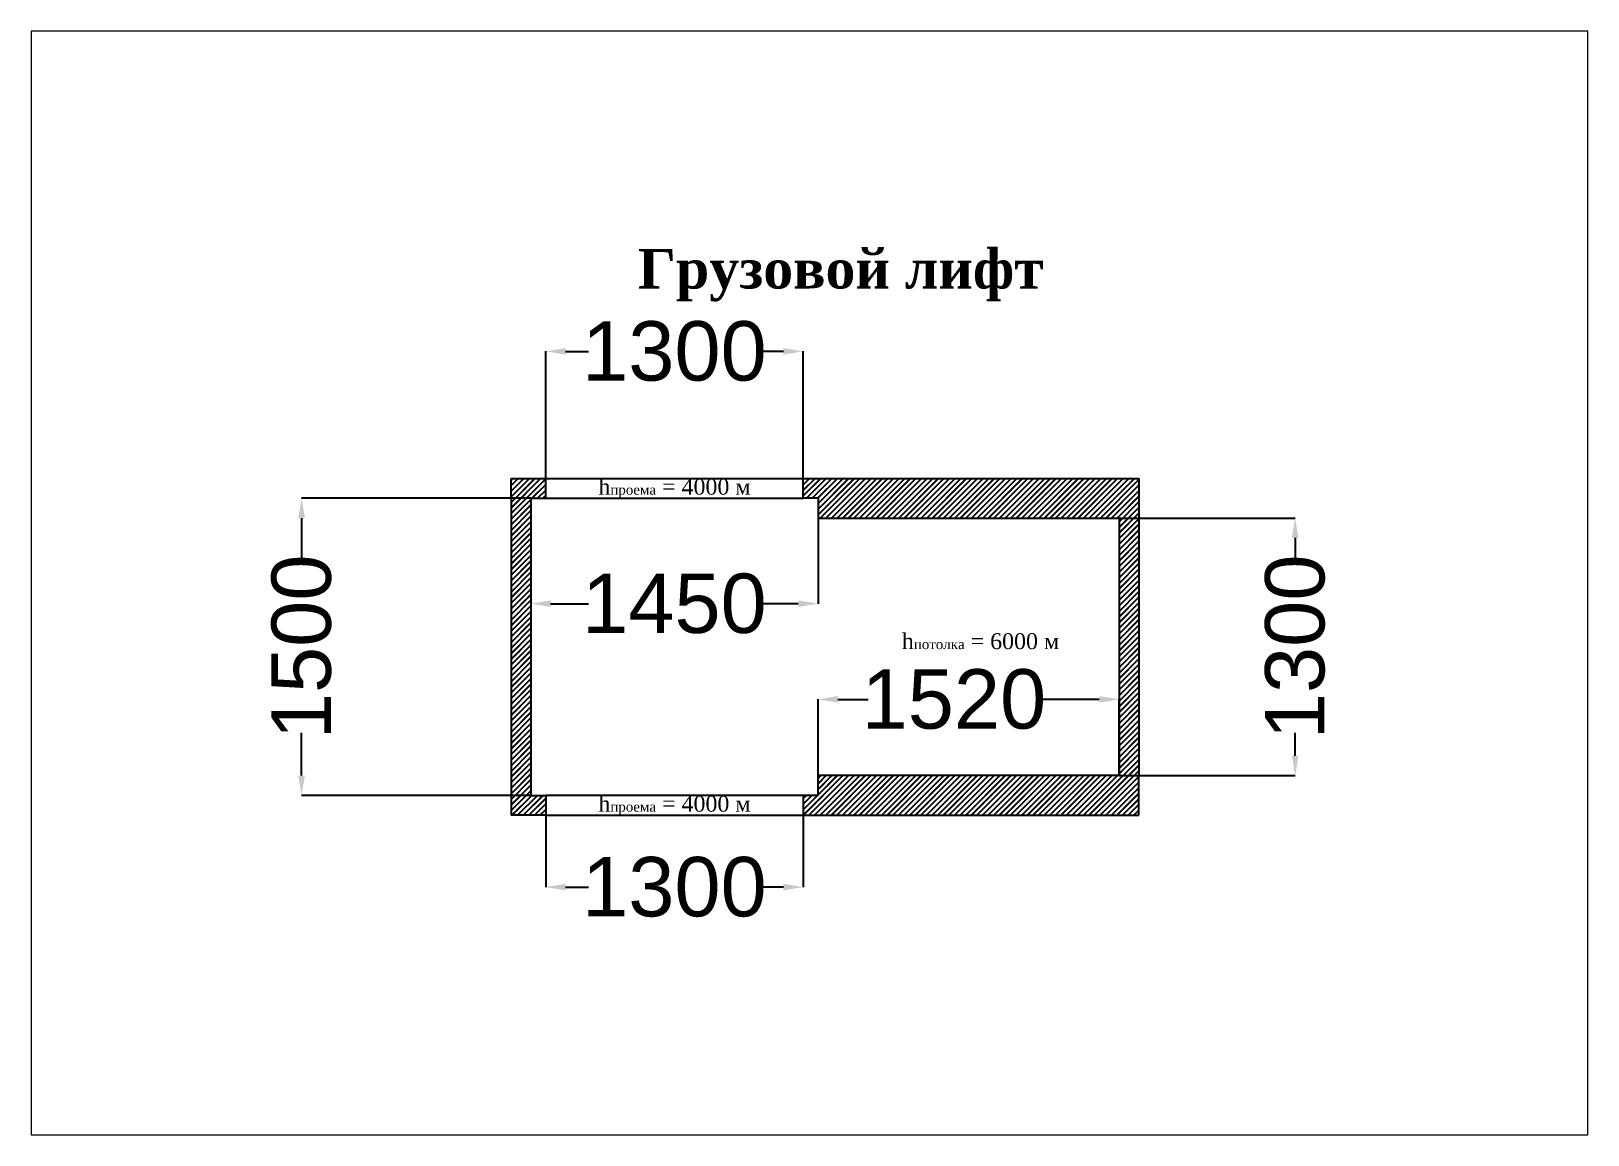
# Paper-space layout 'Лифт' of a CAD drawing. Header units: millimetres. Extents: x -23 to 282, y -13 to 203.
# The model-space entities are those that its viewports show. They can reach past a viewport. Long polylines and large blocks are cut down to what shows.
import ezdxf

# ---------------------------------------------------------------- set-up
doc = ezdxf.new("R2010")
doc.units = ezdxf.units.MM
for name, color, linetype in [('Декорации', 10, 'Continuous'), ('Декорация', 80, 'Continuous'), ('Лифт', 7, 'Continuous'), ('Моторы', 7, 'Continuous')]:
    doc.layers.add(name, color=color, linetype=linetype)
doc.styles.get("Standard").update_dxf_attribs({"font": 'arial.ttf', "height": 300})
doc.dimstyles.new('Размеры', dxfattribs={"dimtxt": 300, "dimasz": 100, "dimexe": 0.18, "dimexo": 0.0625, "dimgap": 0.09, "dimtad": 0, "dimdec": 0, "dimzin": 0, "dimdsep": 46, "dimtxsty": 'Standard', "dimcen": 0.09, "dimclrd": 250, "dimclre": 250, "dimclrt": 250, "dimadec": 0, "dimazin": 0, "dimtfac": 1, "dimtdec": 0, "dimtofl": 0, "dimtmove": 0, "dimatfit": 3, "dimfxl": 1, "dimtfillclr": 250, "dimtolj": 1, "dimtzin": 0, "dimarcsym": 0})
pattern_1 = [(45, (5537.553, 5239.257), (-14.1421356, 14.1421356), []), (45, (5537.953, 5239.257), (-14.1421356, 14.1421356), [])]

# ---------------------------------------------------------------- blocks, each defined once
blk = doc.blocks.new('*D46')
at = {"layer": 'Defpoints', "color": 0, "lineweight": 13, "transparency": 16777216}
for p in [(124236.5, 68972.2), (124236.5, 67672.2), (125125.7, 67672.2)]:
    blk.add_point(p, dxfattribs=at)
at = {"layer": 'Декорации', "color": 250, "lineweight": -2, "transparency": 16777216}
for p, q in [((124236.6, 68972.2), (125125.9, 68972.2)), ((125125.7, 68872.2), (125125.7, 68755.6)), ((125125.7, 67772.2), (125125.7, 67888.7)), ((124236.6, 67672.2), (125125.9, 67672.2))]:
    blk.add_line(p, q, dxfattribs=at)
at = {"layer": 'Декорации', "color": 250, "lineweight": 13, "transparency": 16777216}
for points in [[(125109, 68872.2), (125142.4, 68872.2), (125125.7, 68972.2)], [(125109, 67772.2), (125142.4, 67772.2), (125125.7, 67672.2)]]:
    blk.add_solid(points, dxfattribs=at)
at = {"layer": 'Декорации', "color": 250, "lineweight": 13, "transparency": 16777216, "insert": (125125.7, 68322.2), "char_height": 300, "attachment_point": 5, "rotation": 90}
blk.add_mtext('\\A1;1300', dxfattribs=at)
blk = doc.blocks.new('*D47')
at = {"layer": 'Defpoints', "color": 0, "lineweight": 13, "transparency": 16777216}
for p in [(124236.5, 68057.1), (122716.5, 67672.2), (124236.5, 67672.2)]:
    blk.add_point(p, dxfattribs=at)
at = {"layer": 'Декорации', "color": 250, "lineweight": -2, "transparency": 16777216}
for p, q in [((122716.5, 67672.2), (122716.5, 68057.3)), ((122816.5, 68057.1), (122969.1, 68057.1)), ((124136.5, 68057.1), (123835.9, 68057.1)), ((124236.5, 67672.2), (124236.5, 68057.3))]:
    blk.add_line(p, q, dxfattribs=at)
at = {"layer": 'Декорации', "color": 250, "lineweight": 13, "transparency": 16777216}
for points in [[(122816.5, 68073.8), (122816.5, 68040.5), (122716.5, 68057.1)], [(124136.5, 68073.8), (124136.5, 68040.5), (124236.5, 68057.1)]]:
    blk.add_solid(points, dxfattribs=at)
at = {"layer": 'Декорации', "color": 250, "lineweight": 13, "transparency": 16777216, "insert": (123402.5, 68057.1), "char_height": 300, "attachment_point": 5}
blk.add_mtext('\\A1;1520', dxfattribs=at)
blk = doc.blocks.new('*D48')
at = {"layer": 'Defpoints', "color": 0, "lineweight": 13, "transparency": 16777216}
for p in [(121266.5, 69072.2), (120108.8, 67572.2), (121266.5, 67572.2)]:
    blk.add_point(p, dxfattribs=at)
at = {"layer": 'Декорации', "color": 250, "lineweight": -2, "transparency": 16777216}
for p, q in [((121266.5, 69072.2), (120108.7, 69072.2)), ((120108.8, 68972.2), (120108.8, 68755.6)), ((120108.8, 67672.2), (120108.8, 67888.7)), ((121266.5, 67572.2), (120108.7, 67572.2))]:
    blk.add_line(p, q, dxfattribs=at)
at = {"layer": 'Декорации', "color": 250, "lineweight": 13, "transparency": 16777216}
for points in [[(120092.2, 68972.2), (120125.5, 68972.2), (120108.8, 69072.2)], [(120092.2, 67672.2), (120125.5, 67672.2), (120108.8, 67572.2)]]:
    blk.add_solid(points, dxfattribs=at)
at = {"layer": 'Декорации', "color": 250, "lineweight": 13, "transparency": 16777216, "insert": (120108.8, 68322.2), "char_height": 300, "attachment_point": 5, "rotation": 90}
blk.add_mtext('\\A1;1500', dxfattribs=at)
blk = doc.blocks.new('*D49')
at = {"layer": 'Defpoints', "color": 0, "lineweight": 13, "transparency": 16777216}
for p in [(122641.5, 69813.6), (121341.5, 69172.2), (122641.5, 69172.2)]:
    blk.add_point(p, dxfattribs=at)
at = {"layer": 'Декорации', "color": 250, "lineweight": -2, "transparency": 16777216}
for p, q in [((121341.5, 69172.2), (121341.5, 69813.8)), ((121441.5, 69813.6), (121558.1, 69813.6)), ((122541.5, 69813.6), (122425, 69813.6)), ((122641.5, 69172.2), (122641.5, 69813.8))]:
    blk.add_line(p, q, dxfattribs=at)
at = {"layer": 'Декорации', "color": 250, "lineweight": 13, "transparency": 16777216}
for points in [[(121441.5, 69830.3), (121441.5, 69797), (121341.5, 69813.6)], [(122541.5, 69830.3), (122541.5, 69797), (122641.5, 69813.6)]]:
    blk.add_solid(points, dxfattribs=at)
at = {"layer": 'Декорации', "color": 250, "lineweight": 13, "transparency": 16777216, "insert": (121991.5, 69813.6), "char_height": 300, "attachment_point": 5}
blk.add_mtext('\\A1;1300', dxfattribs=at)
blk = doc.blocks.new('*D50')
at = {"layer": 'Defpoints', "color": 0, "lineweight": 13, "transparency": 16777216}
for p in [(121266.5, 68972.2), (122716.5, 68972.2), (121266.5, 68540)]:
    blk.add_point(p, dxfattribs=at)
at = {"layer": 'Декорации', "color": 250, "lineweight": -2, "transparency": 16777216}
for p, q in [((121266.5, 68972.1), (121266.5, 68539.8)), ((122716.5, 68972.1), (122716.5, 68539.8)), ((121366.5, 68540), (121558.1, 68540)), ((122616.5, 68540), (122425, 68540))]:
    blk.add_line(p, q, dxfattribs=at)
at = {"layer": 'Декорации', "color": 250, "lineweight": 13, "transparency": 16777216}
for points in [[(121366.5, 68556.7), (121366.5, 68523.3), (121266.5, 68540)], [(122616.5, 68556.7), (122616.5, 68523.3), (122716.5, 68540)]]:
    blk.add_solid(points, dxfattribs=at)
at = {"layer": 'Декорации', "color": 250, "lineweight": 13, "transparency": 16777216, "insert": (121991.5, 68540), "char_height": 300, "attachment_point": 5}
blk.add_mtext('\\A1;1450', dxfattribs=at)
blk = doc.blocks.new('*D51')
at = {"layer": 'Defpoints', "color": 0, "lineweight": 13, "transparency": 16777216}
for p in [(121341.5, 67472.2), (122641.5, 67472.2), (122641.5, 67109.6)]:
    blk.add_point(p, dxfattribs=at)
at = {"layer": 'Декорации', "color": 250, "lineweight": -2, "transparency": 16777216}
for p, q in [((121341.5, 67472.1), (121341.5, 67109.4)), ((122641.5, 67472.1), (122641.5, 67109.4)), ((121441.5, 67109.6), (121558.1, 67109.6)), ((122541.5, 67109.6), (122425, 67109.6))]:
    blk.add_line(p, q, dxfattribs=at)
at = {"layer": 'Декорации', "color": 250, "lineweight": 13, "transparency": 16777216}
for points in [[(121441.5, 67126.2), (121441.5, 67092.9), (121341.5, 67109.6)], [(122541.5, 67126.2), (122541.5, 67092.9), (122641.5, 67109.6)]]:
    blk.add_solid(points, dxfattribs=at)
at = {"layer": 'Декорации', "color": 250, "lineweight": 13, "transparency": 16777216, "insert": (121991.5, 67109.6), "char_height": 300, "attachment_point": 5}
blk.add_mtext('\\A1;1300', dxfattribs=at)

msp = doc.modelspace()

# ---------------------------------------------------------------- hatches: boundary and pattern name
at = {"layer": 'Лифт'}
h = msp.add_hatch(dxfattribs=at)
h.set_pattern_fill('JIS_LC_20', color=256, style=0)
h.set_pattern_definition(pattern_1)
h.paths.add_polyline_path([(121166.55, 69072.153), (121166.55, 67572.153), (121166.55, 67472.153), (121341.55, 67472.153), (121341.55, 67572.153), (121266.55, 67572.153), (121266.55, 69072.153), (121341.55, 69072.153), (121341.55, 69172.153), (121166.55, 69172.153)])
h = msp.add_hatch(dxfattribs=at)
h.set_pattern_fill('JIS_LC_20', color=256, style=0)
h.set_pattern_definition(pattern_1)
h.paths.add_polyline_path([(122641.55, 69172.153), (124336.55, 69172.153), (124336.55, 67672.153), (124336.55, 67472.153), (122641.55, 67472.153), (122641.55, 67572.153), (122716.55, 67572.153), (122716.55, 67672.153), (124236.55, 67672.153), (124236.55, 68972.153), (122716.55, 68972.153), (122716.55, 69072.153), (122641.55, 69072.153)])

# ---------------------------------------------------------------- linework, layer by layer
for p, q in [((121166.55, 69072.153), (121166.55, 69172.153)), ((121166.55, 69172.153), (121341.55, 69172.153)), ((121341.55, 69072.153), (121341.55, 69172.153)), ((121341.55, 69172.153), (122641.55, 69172.153)), ((122641.55, 69172.153), (124336.55, 69172.153)), ((122641.55, 69072.153), (122641.55, 69172.153)), ((124336.55, 69172.153), (124336.55, 67672.153)), ((121166.55, 69072.153), (121166.55, 67572.153)), ((121266.55, 69072.153), (121266.55, 67572.153)), ((121266.55, 69072.153), (121341.55, 69072.153)), ((121266.55, 69072.153), (121341.55, 69072.153)), ((121341.55, 69072.153), (122641.55, 69072.153)), ((122716.55, 69072.153), (122641.55, 69072.153)), ((122716.55, 69072.153), (122716.55, 68972.153)), ((122716.55, 68972.153), (124236.55, 68972.153)), ((124236.55, 68972.153), (124236.55, 67672.153)), ((122716.55, 67572.153), (122716.55, 67672.153)), ((124236.55, 67672.153), (122716.55, 67672.153)), ((124336.55, 67472.153), (124336.55, 67672.153)), ((121166.55, 67572.153), (121166.55, 67472.153)), ((121266.55, 67572.153), (121341.55, 67572.153)), ((121266.55, 67572.153), (121341.55, 67572.153)), ((121341.55, 67572.153), (121341.55, 67472.153)), ((122641.55, 67572.153), (121341.55, 67572.153)), ((122716.55, 67572.153), (122641.55, 67572.153)), ((122641.55, 67572.153), (122641.55, 67472.153)), ((121341.55, 67472.153), (121166.55, 67472.153)), ((121341.55, 67472.153), (122641.55, 67472.153)), ((122641.55, 67472.153), (124336.55, 67472.153))]:
    msp.add_line(p, q, dxfattribs=at)

# ---------------------------------------------------------------- texts
at = {"layer": 'Лифт', "char_height": 80, "width": 1300, "attachment_point": 5}
for s, insert in [('{\\fTimes New Roman|b0|i0|c0|p18;h\\fTimes New Roman|b0|i0|c204|p18;\\H0.625x;проема\\H1.6x; = 4000 м}', (121991.55, 69122.153)), ('{\\fTimes New Roman|b0|i0|c0|p18;h\\fTimes New Roman|b0|i0|c204|p18;\\H0.625x;потолка\\H1.6x; = 6000 м}', (123536.749, 68350.11)), ('{\\fTimes New Roman|b0|i0|c0|p18;h\\fTimes New Roman|b0|i0|c204|p18;\\H0.625x;проема\\H1.6x; = 4000 м}', (121991.55, 67522.153))]:
    msp.add_mtext(s, dxfattribs=dict(at, insert=insert))
at = {"layer": 'Моторы', "insert": (121807.313, 70330.7), "char_height": 200, "width": 24873.58186, "attachment_point": 1}
msp.add_mtext('{\\fTimes New Roman|b1|i0|c204|p18;Грузовой лифт}', dxfattribs=at)

# ---------------------------------------------------------------- dimensions: what is measured, and where the dimension line sits
at = {"layer": 'Декорации', "lineweight": 13}
for base, p1, p2, picture, middle in [((122641.55, 69813.633), (121341.55, 69172.153), (122641.55, 69172.153), '*D49', (121991.55, 69813.633)), ((121266.55, 68540.013), (122716.55, 68972.153), (121266.55, 68972.153), '*D50', (121991.55, 68540.013)), ((122641.55, 67109.567), (121341.55, 67472.153), (122641.55, 67472.153), '*D51', (121991.55, 67109.567))]:
    dim = msp.add_linear_dim(base=base, p1=p1, p2=p2, dimstyle='Размеры', override={"dimtxt": 150}, dxfattribs=at)
    dim.commit()
    dim.dimension.update_dxf_attribs({"geometry": picture, "text_midpoint": middle})
for base, p1, p2, picture, middle in [((120108.845, 67572.153), (121266.55, 69072.153), (121266.55, 67572.153), '*D48', (120108.845, 68322.153)), ((125125.705, 67672.153), (124236.55, 68972.153), (124236.55, 67672.153), '*D46', (125125.705, 68322.153))]:
    dim = msp.add_linear_dim(base=base, p1=p1, p2=p2, angle=90, dimstyle='Размеры', override={"dimtxt": 150}, dxfattribs=at)
    dim.commit()
    dim.dimension.update_dxf_attribs({"geometry": picture, "text_midpoint": middle})
dim = msp.add_linear_dim(base=(124236.55, 68057.128), p1=(122716.55, 67672.153), p2=(124236.55, 67672.153), dimstyle='Размеры', override={"dimtxt": 150}, dxfattribs=at)
dim.commit()
dim.dimension.update_dxf_attribs({"geometry": '*D47', "text_midpoint": (123402.472, 68057.128), "dimtype": 160})

psp = doc.layouts.new('Лифт')

# ---------------------------------------------------------------- viewports
at = {"layer": 'Декорация', "lineweight": 40}
psp.add_viewport(center=(129.68, 95.17), size=(304.41, 215.7363), view_center_point=(122673.362, 68644.458), view_height=5570.51104, dxfattribs=at)

doc.saveas('drawing.dxf')
